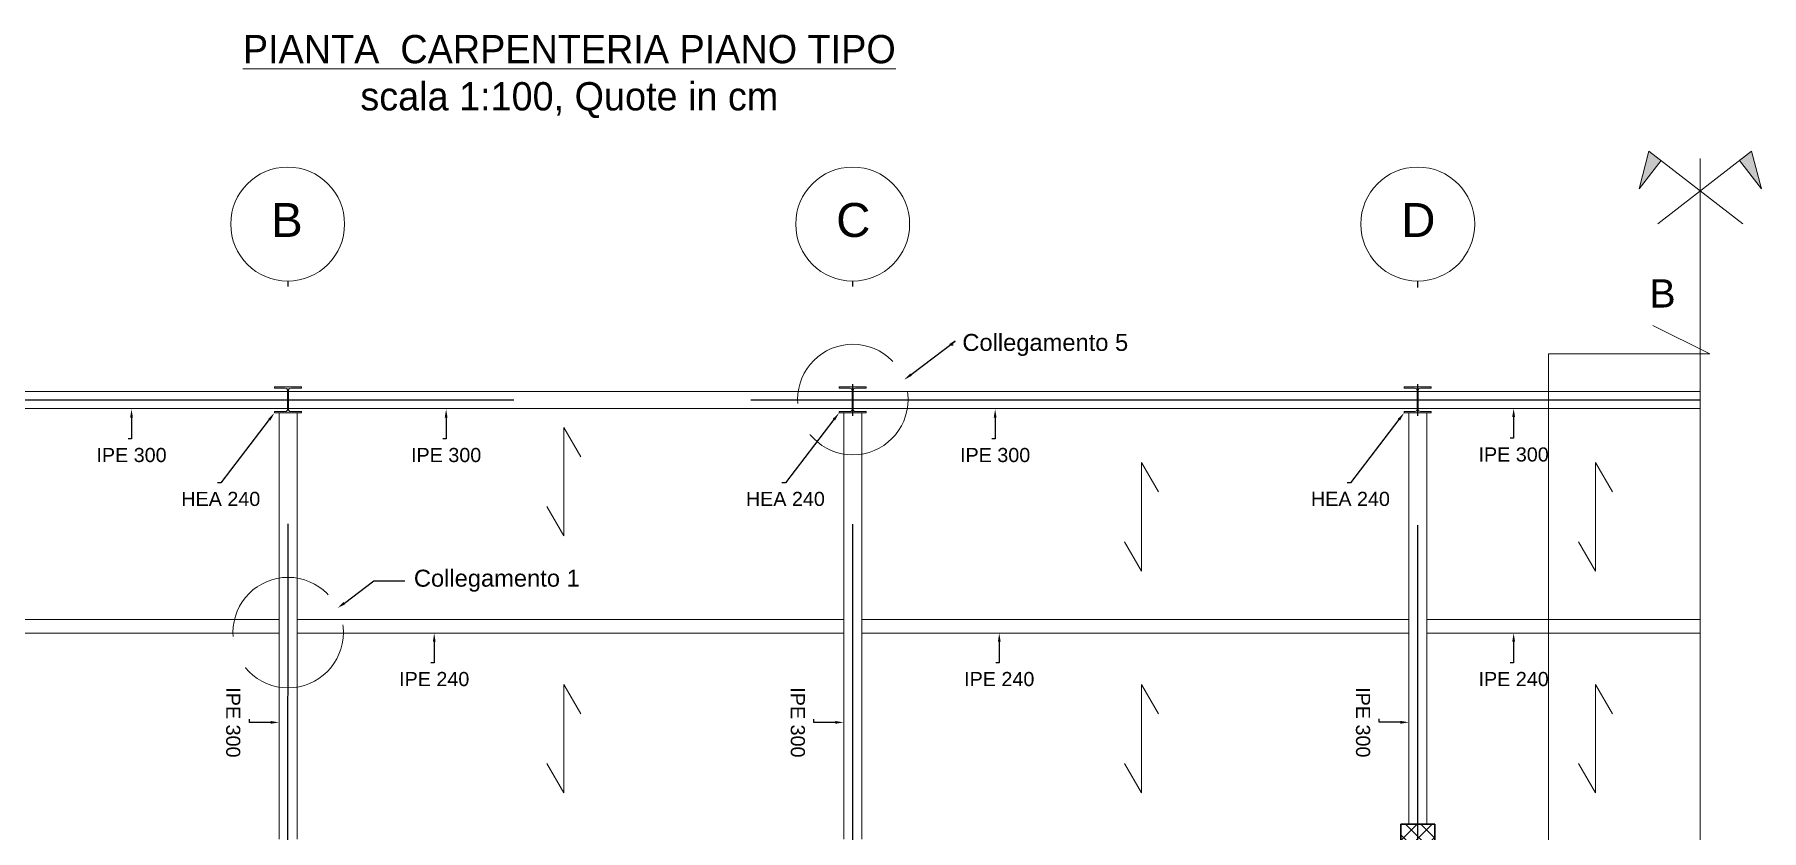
# Model space of a CAD drawing. Header units: millimetres. Extents: x 1415 to 3549, y 2194 to 4677.
# Drawn here: x 1856.75 to 1872.03, y 2317.39 to 2324.43 of the extents above; entities that cross this region are included whole.
import ezdxf
from ezdxf import colors
from ezdxf.entities.mleader import LeaderData, LeaderLine
from ezdxf.math import Vec2, Vec3

# ---------------------------------------------------------------- set-up
doc = ezdxf.new("R2010")
doc.units = ezdxf.units.MM
doc.linetypes.add('ACAD_ISO02W100', pattern=[15, 12, -3])
doc.linetypes.add('DASHDOT', pattern=[1, 0.5, -0.25, 0, -0.25])
doc.layers.add('02P', color=7, linetype='DASHDOT')
doc.layers.add('linea tratteggiata', color=221, linetype='ACAD_ISO02W100')
for name, color, linetype, lineweight in [('bulloni', 170, 'Continuous', 15), ('Layer3', 7, 'Continuous', 15), ('Layer4', 7, 'Continuous', 15), ('quote', 252, 'Continuous', 5), ('Setti', 5, 'Continuous', 30), ('sezione', 18, 'ACAD_ISO02W100', 20), ('staffe', 10, 'Continuous', 9)]:
    doc.layers.add(name, color=color, linetype=linetype, lineweight=lineweight)
doc.styles.get("Standard").update_dxf_attribs({"font": 'arial.ttf'})

msp = doc.modelspace()

# ---------------------------------------------------------------- hatches: boundary and pattern name
at = {"layer": 'Layer4', "transparency": 33554687}
h = msp.add_hatch(color=0, dxfattribs=at)
h.dxf.hatch_style = 1
h.paths.add_polyline_path([(1871.9473, 2323.3951), (1871.8396, 2323.3115), (1872.034, 2323.0607)])
h.paths.add_polyline_path([(1871.1456, 2323.3115), (1871.0379, 2323.3951), (1870.9511, 2323.0607)])
at = {"layer": 'Layer4'}
h = msp.add_hatch(color=0, dxfattribs=at)
h.dxf.hatch_style = 1
h.paths.add_polyline_path([(1859.116, 2321.0802), (1859.116, 2321.0922), (1859.0207, 2321.0922, -0.4142136), (1858.9997, 2321.1132), (1858.9997, 2321.1952), (1858.996, 2321.1952), (1858.996, 2321.0802)])
h.paths.add_polyline_path([(1858.996, 2321.0802), (1858.996, 2321.1952), (1858.9922, 2321.1952), (1858.9922, 2321.1132, -0.4142136), (1858.9712, 2321.0922), (1858.876, 2321.0922), (1858.876, 2321.0802)])
h.paths.add_polyline_path([(1859.0207, 2321.2982), (1859.116, 2321.2982), (1859.116, 2321.3102), (1858.996, 2321.3102), (1858.996, 2321.1952), (1858.9997, 2321.1952), (1858.9997, 2321.2772, -0.4142136)])
h.paths.add_polyline_path([(1858.9922, 2321.2772), (1858.9922, 2321.1952), (1858.996, 2321.1952), (1858.996, 2321.3102), (1858.876, 2321.3102), (1858.876, 2321.2982), (1858.9712, 2321.2982, -0.4142136)])
h = msp.add_hatch(color=0, dxfattribs=at)
h.dxf.hatch_style = 1
h.paths.add_polyline_path([(1864.112, 2321.0802), (1864.112, 2321.0922), (1864.0168, 2321.0922, -0.4142136), (1863.9958, 2321.1132), (1863.9958, 2321.1952), (1863.992, 2321.1952), (1863.992, 2321.0802)])
h.paths.add_polyline_path([(1863.992, 2321.0802), (1863.992, 2321.1952), (1863.9883, 2321.1952), (1863.9883, 2321.1132, -0.4142136), (1863.9673, 2321.0922), (1863.872, 2321.0922), (1863.872, 2321.0802)])
h.paths.add_polyline_path([(1864.0168, 2321.2982), (1864.112, 2321.2982), (1864.112, 2321.3102), (1863.992, 2321.3102), (1863.992, 2321.1952), (1863.9958, 2321.1952), (1863.9958, 2321.2772, -0.4142136)])
h.paths.add_polyline_path([(1863.9883, 2321.2772), (1863.9883, 2321.1952), (1863.992, 2321.1952), (1863.992, 2321.3102), (1863.872, 2321.3102), (1863.872, 2321.2982), (1863.9673, 2321.2982, -0.4142136)])
h = msp.add_hatch(color=0, dxfattribs=at)
h.dxf.hatch_style = 1
h.paths.add_polyline_path([(1869.112, 2321.0805), (1869.112, 2321.0925), (1869.0168, 2321.0925, -0.4142136), (1868.9958, 2321.1135), (1868.9958, 2321.1955), (1868.992, 2321.1955), (1868.992, 2321.0805)])
h.paths.add_polyline_path([(1868.992, 2321.0805), (1868.992, 2321.1955), (1868.9883, 2321.1955), (1868.9883, 2321.1135, -0.4142136), (1868.9673, 2321.0925), (1868.872, 2321.0925), (1868.872, 2321.0805)])
h.paths.add_polyline_path([(1869.0168, 2321.2985), (1869.112, 2321.2985), (1869.112, 2321.3105), (1868.992, 2321.3105), (1868.992, 2321.1955), (1868.9958, 2321.1955), (1868.9958, 2321.2775, -0.4142136)])
h.paths.add_polyline_path([(1868.9883, 2321.2775), (1868.9883, 2321.1955), (1868.992, 2321.1955), (1868.992, 2321.3105), (1868.872, 2321.3105), (1868.872, 2321.2985), (1868.9673, 2321.2985, -0.4142136)])
at = {"layer": 'staffe', "lineweight": 5}
h = msp.add_hatch(dxfattribs=at)
h.set_pattern_fill('ANSI37', color=0, scale=0.03)
h.set_pattern_definition([(45, (1842.39877, 2311.33062), (-0.06735192, 0.06735192), []), (135, (1842.39877, 2311.33062), (-0.06735192, -0.06735192), [])])
h.paths.add_polyline_path([(1853.8426, 2321.3436), (1853.8426, 2321.0436), (1856.3426, 2321.0436), (1856.3426, 2321.3436)])
h.paths.add_polyline_path([(1853.8426, 2312.9436), (1854.1426, 2312.9436), (1854.1426, 2317.4436), (1853.8426, 2317.4436)])
h.paths.add_polyline_path([(1869.1426, 2317.4436), (1868.8426, 2317.4436), (1868.8426, 2312.9436), (1869.1426, 2312.9436)])
h.paths.add_polyline_path([(1855.8426, 2309.0437), (1855.8426, 2309.3437), (1853.8426, 2309.3436), (1853.8426, 2309.0436)])
h.paths.add_polyline_path([(1865.8426, 2301.0436), (1865.8426, 2301.3436), (1863.8426, 2301.3436), (1863.8426, 2301.0436)])

# ---------------------------------------------------------------- linework, layer by layer
at = {"layer": '02P'}
for p, q in [((1863.9926, 2321.0536), (1863.9926, 2321.3336)), ((1868.9926, 2321.0536), (1868.9926, 2321.3336))]:
    msp.add_line(p, q, dxfattribs=at)
at = {"layer": 'bulloni'}
for points in [[(1854.0726, 2319.2529), (1858.9167, 2319.2529)], [(1859.0765, 2319.2529), (1863.9126, 2319.2529), (1863.9126, 2319.2529)], [(1864.0724, 2319.2529), (1868.9126, 2319.2529), (1868.9126, 2319.2529)], [(1869.0692, 2319.2529), (1870.0904, 2319.2529), (1871.4926, 2319.2529)], [(1854.0726, 2319.1329), (1858.9167, 2319.1329)], [(1859.0766, 2319.1329), (1863.9126, 2319.1329), (1863.9126, 2319.1329)], [(1864.0724, 2319.1329), (1868.9126, 2319.1329), (1868.9126, 2319.1329)], [(1869.0692, 2319.1329), (1870.0904, 2319.1329), (1871.4926, 2319.1329)]]:
    msp.add_lwpolyline(points, dxfattribs=at)
at = {"layer": 'Layer3'}
for centre in [(1858.9926, 2322.7496), (1863.9926, 2322.7496), (1868.9926, 2322.7496)]:
    msp.add_circle(centre, 0.5039, dxfattribs=at)
at = {"layer": 'Layer4'}
for points in [[(1871.8683, 2322.7512), (1871.0379, 2323.3951), (1870.9511, 2323.0607), (1871.1456, 2323.3115)], [(1871.1169, 2322.7512), (1871.9473, 2323.3951), (1872.034, 2323.0607), (1871.8396, 2323.3115)], [(1871.4926, 2301.1228), (1871.4926, 2323.3302)], [(1856.3426, 2321.2686), (1871.4926, 2321.2686)], [(1856.3426, 2321.1186), (1871.4926, 2321.1186)], [(1858.9167, 2317.3108), (1858.9167, 2321.0802)], [(1859.0763, 2317.3108), (1859.0763, 2321.0802)], [(1863.9128, 2317.3108), (1863.9128, 2321.0802)], [(1864.0724, 2317.3108), (1864.0724, 2321.0802)], [(1868.9128, 2317.4436), (1868.9128, 2321.0805)], [(1869.0724, 2317.4436), (1869.0724, 2321.0805)]]:
    msp.add_lwpolyline(points, dxfattribs=at)
for points in [[(1859.116, 2321.0802), (1858.876, 2321.0802), (1858.876, 2321.0922), (1858.9712, 2321.0922, 0.4142136), (1858.9922, 2321.1132), (1858.9922, 2321.2772, 0.4142136), (1858.9712, 2321.2982), (1858.876, 2321.2982), (1858.876, 2321.3102), (1859.116, 2321.3102), (1859.116, 2321.2982), (1859.0207, 2321.2982, 0.4142136), (1858.9997, 2321.2772), (1858.9997, 2321.1132, 0.4142136), (1859.0207, 2321.0922), (1859.116, 2321.0922)], [(1864.112, 2321.0802), (1863.872, 2321.0802), (1863.872, 2321.0922), (1863.9673, 2321.0922, 0.4142136), (1863.9883, 2321.1132), (1863.9883, 2321.2772, 0.4142136), (1863.9673, 2321.2982), (1863.872, 2321.2982), (1863.872, 2321.3102), (1864.112, 2321.3102), (1864.112, 2321.2982), (1864.0168, 2321.2982, 0.4142136), (1863.9958, 2321.2772), (1863.9958, 2321.1132, 0.4142136), (1864.0168, 2321.0922), (1864.112, 2321.0922)], [(1869.112, 2321.0805), (1868.872, 2321.0805), (1868.872, 2321.0925), (1868.9673, 2321.0925, 0.4142136), (1868.9883, 2321.1135), (1868.9883, 2321.2775, 0.4142136), (1868.9673, 2321.2985), (1868.872, 2321.2985), (1868.872, 2321.3105), (1869.112, 2321.3105), (1869.112, 2321.2985), (1869.0168, 2321.2985, 0.4142136), (1868.9958, 2321.2775), (1868.9958, 2321.1135, 0.4142136), (1869.0168, 2321.0925), (1869.112, 2321.0925)]]:
    msp.add_lwpolyline(points, format="xyb", close=True, dxfattribs=at)
at = {"layer": 'Layer4', "color": 9, "true_color": 0xc7c8ca}
for points in [[(1861.2861, 2320.2535), (1861.4361, 2319.9937), (1861.4361, 2320.437), (1861.4361, 2320.9526), (1861.5861, 2320.6928)], [(1866.3974, 2319.9417), (1866.5474, 2319.6819), (1866.5474, 2320.1251), (1866.5474, 2320.6408), (1866.6974, 2320.381)], [(1870.4161, 2319.9417), (1870.5661, 2319.6819), (1870.5661, 2320.1251), (1870.5661, 2320.6408), (1870.7161, 2320.381)], [(1861.2861, 2317.9811), (1861.4361, 2317.7213), (1861.4361, 2318.1645), (1861.4361, 2318.6802), (1861.5861, 2318.4204)], [(1866.3974, 2317.9811), (1866.5474, 2317.7213), (1866.5474, 2318.1645), (1866.5474, 2318.6802), (1866.6974, 2318.4204)], [(1870.4161, 2317.9811), (1870.5661, 2317.7213), (1870.5661, 2318.1645), (1870.5661, 2318.6802), (1870.7161, 2318.4204)]]:
    msp.add_lwpolyline(points, dxfattribs=at)
at = {"layer": 'linea tratteggiata', "ltscale": 0.7}
for points in [[(1858.9932, 2301.1991), (1858.9961, 2322.2457)], [(1863.9926, 2301.1969), (1863.9926, 2322.2457)], [(1868.9926, 2301.1886), (1868.9926, 2322.2457)], [(1871.4926, 2321.1936), (1852.9398, 2321.1936)]]:
    msp.add_lwpolyline(points, dxfattribs=at)
at = {"layer": 'Setti'}
msp.add_lwpolyline([(1868.8426, 2317.4436), (1868.8426, 2312.9436), (1869.1426, 2312.9436), (1869.1426, 2317.4436), (1868.8426, 2317.4436)], dxfattribs=at)
at = {"layer": 'sezione', "ltscale": 0.8}
msp.add_lwpolyline([(1871.0733, 2300.1441), (1871.5764, 2300.3954), (1870.1503, 2300.3954), (1870.1503, 2321.603), (1871.5764, 2321.603), (1871.0733, 2321.8542)], dxfattribs=at)
at = {"layer": 'sezione', "ltscale": 0.1}
for centre in [(1863.9935, 2321.1982), (1858.9966, 2319.1376)]:
    msp.add_circle(centre, 0.4887, dxfattribs=at)

# ---------------------------------------------------------------- texts
at = {"layer": 'Layer3', "attachment_point": 1}
for s, width, insert, char_height in [('\\pxqc;{\\fBahnschrift Light|b0|i0|c0|p34;\\LPIANTA  CARPENTERIA PIANO TIPO   \\P\\lscala 1:100, Quote in cm}', 11.531255, (1855.7194, 2324.4216), 0.25), ('B', 0.046636, (1858.8465, 2322.9359), 0.3), ('C', 0.3, (1863.8465, 2322.9359), 0.3), ('D', 0.3, (1868.8465, 2322.9359), 0.3)]:
    msp.add_mtext_dynamic_manual_height_columns(s, width=width, gutter_width=12.5, heights=[0], dxfattribs=dict(at, insert=insert, char_height=char_height))
at = {"layer": 'sezione', "insert": (1871.0415, 2322.2619), "char_height": 0.25, "attachment_point": 1}
msp.add_mtext_dynamic_manual_height_columns('B', width=40.648423, gutter_width=12.5, heights=[0], dxfattribs=at)

# ---------------------------------------------------------------- leaders
at = {"layer": 'Layer4', "color": 1}
ml = msp.add_multileader_mtext('Standard', dxfattribs=at)
ml.set_content('Collegamento 5', color=1)
ml.set_leader_properties()
ml.build(insert=Vec2(0, 0))
ml.multileader.update_dxf_attribs({"has_text_frame": 1, "dogleg_length": 0.03, "arrow_head_size": 0.075})
ctx = ml.context
ctx.base_point, ctx.char_height, ctx.arrow_head_size, ctx.landing_gap_size, ctx.plane_origin = Vec3(1864.8828, 2321.6814), 0.15, 0.075, 0.08, Vec3(1864.4495, 2321.3739)
notes = []
notes.append((ctx, [(0, (1, 1, 0), (1864.8528, 2321.6814), (1, 0), 0.03, [(0, [(1864.4495, 2321.3739), (1864.898, 2321.7138)], 0, [])])]))
ctx.mtext.insert, ctx.mtext.flow_direction = Vec3(1864.9628, 2321.7785), 5
ml = msp.add_multileader_mtext('Standard', dxfattribs=at)
ml.set_content('Collegamento 1', color=1)
ml.set_leader_properties()
ml.build(insert=Vec2(0, 0))
ml.multileader.update_dxf_attribs({"has_text_frame": 1, "dogleg_length": 0.03, "arrow_head_size": 0.075})
ctx = ml.context
ctx.base_point, ctx.char_height, ctx.arrow_head_size, ctx.landing_gap_size, ctx.plane_origin = Vec3(1860.0296, 2319.5967), 0.15, 0.075, 0.08, Vec3(1859.4348, 2319.3539)
notes.append((ctx, [(0, (1, 1, 0), (1859.9996, 2319.5967), (1, 0), 0.03, [(0, [(1859.4348, 2319.3539), (1859.7553, 2319.5967)], 0, [])])]))
ctx.mtext.insert, ctx.mtext.flow_direction = Vec3(1860.1096, 2319.6938), 5
at = {"layer": 'quote'}
ml = msp.add_multileader_mtext('Standard', dxfattribs=at)
ml.set_content('IPE 300', color=256)
ml.set_leader_properties()
ml.build(insert=Vec2(0, 0))
ml.multileader.update_dxf_attribs({"text_attachment_direction": 1, "dogleg_length": 0.03, "arrow_head_size": 0.075})
ctx = ml.context
ctx.base_point, ctx.char_height, ctx.arrow_head_size, ctx.landing_gap_size, ctx.plane_origin = Vec3(1857.6109, 2320.5626), 0.125, 0.075, 0.08, Vec3(1857.6109, 2321.1136)
ctx.text_align_type = 1
notes.append((ctx, [(0, (1, 1, 0), (1857.6109, 2320.8504), (-1, 0), 0.03, [(0, [(1857.6109, 2321.1136)], 0, [])])]))
ctx.mtext.insert, ctx.mtext.alignment, ctx.mtext.flow_direction = Vec3(1857.6109, 2320.7704), 2, 5
ml = msp.add_multileader_mtext('Standard', dxfattribs=at)
ml.set_content('HEA 240 ', color=256)
ml.set_leader_properties()
ml.build(insert=Vec2(0, 0))
ml.multileader.update_dxf_attribs({"text_attachment_direction": 1, "dogleg_length": 0.03, "arrow_head_size": 0.075})
ctx = ml.context
ctx.base_point, ctx.char_height, ctx.arrow_head_size, ctx.landing_gap_size, ctx.plane_origin = Vec3(1858.4008, 2320.1747), 0.125, 0.075, 0.08, Vec3(1858.876, 2321.0802)
ctx.text_align_type = 1
notes.append((ctx, [(0, (1, 1, 0), (1858.4008, 2320.4623), (-1, 0), 0.03, [(0, [(1858.876, 2321.0802)], 0, [])])]))
ctx.mtext.insert, ctx.mtext.alignment, ctx.mtext.flow_direction = Vec3(1858.4008, 2320.3823), 2, 5
ml = msp.add_multileader_mtext('Standard', dxfattribs=at)
ml.set_content('IPE 300', color=256)
ml.set_leader_properties()
ml.build(insert=Vec2(0, 0))
ml.multileader.update_dxf_attribs({"text_attachment_direction": 1, "dogleg_length": 0.03, "arrow_head_size": 0.075})
ctx = ml.context
ctx.base_point, ctx.char_height, ctx.arrow_head_size, ctx.landing_gap_size, ctx.plane_origin = Vec3(1860.3951, 2320.5626), 0.125, 0.075, 0.08, Vec3(1860.3951, 2321.1136)
ctx.text_align_type = 1
notes.append((ctx, [(0, (1, 1, 0), (1860.3951, 2320.8504), (-1, 0), 0.03, [(0, [(1860.3951, 2321.1136)], 0, [])])]))
ctx.mtext.insert, ctx.mtext.alignment, ctx.mtext.flow_direction = Vec3(1860.3951, 2320.7704), 2, 5
ml = msp.add_multileader_mtext('Standard', dxfattribs=at)
ml.set_content('HEA 240 ', color=256)
ml.set_leader_properties()
ml.build(insert=Vec2(0, 0))
ml.multileader.update_dxf_attribs({"text_attachment_direction": 1, "dogleg_length": 0.03, "arrow_head_size": 0.075})
ctx = ml.context
ctx.base_point, ctx.char_height, ctx.arrow_head_size, ctx.landing_gap_size, ctx.plane_origin = Vec3(1863.3969, 2320.1747), 0.125, 0.075, 0.08, Vec3(1863.872, 2321.0802)
ctx.text_align_type = 1
notes.append((ctx, [(0, (1, 1, 0), (1863.3969, 2320.4623), (-1, 0), 0.03, [(0, [(1863.872, 2321.0802)], 0, [])])]))
ctx.mtext.insert, ctx.mtext.alignment, ctx.mtext.flow_direction = Vec3(1863.3969, 2320.3823), 2, 5
ml = msp.add_multileader_mtext('Standard', dxfattribs=at)
ml.set_content('IPE 300', color=256)
ml.set_leader_properties()
ml.build(insert=Vec2(0, 0))
ml.multileader.update_dxf_attribs({"text_attachment_direction": 1, "dogleg_length": 0.03, "arrow_head_size": 0.075})
ctx = ml.context
ctx.base_point, ctx.char_height, ctx.arrow_head_size, ctx.landing_gap_size, ctx.plane_origin = Vec3(1865.2529, 2320.5626), 0.125, 0.075, 0.08, Vec3(1865.2529, 2321.1136)
ctx.text_align_type = 1
notes.append((ctx, [(0, (1, 1, 0), (1865.2529, 2320.8504), (-1, 0), 0.03, [(0, [(1865.2529, 2321.1136)], 0, [])])]))
ctx.mtext.insert, ctx.mtext.alignment, ctx.mtext.flow_direction = Vec3(1865.2529, 2320.7704), 2, 5
ml = msp.add_multileader_mtext('Standard', dxfattribs=at)
ml.set_content('HEA 240 ', color=256)
ml.set_leader_properties()
ml.build(insert=Vec2(0, 0))
ml.multileader.update_dxf_attribs({"text_attachment_direction": 1, "dogleg_length": 0.03, "arrow_head_size": 0.075})
ctx = ml.context
ctx.base_point, ctx.char_height, ctx.arrow_head_size, ctx.landing_gap_size, ctx.plane_origin = Vec3(1868.3969, 2320.1747), 0.125, 0.075, 0.08, Vec3(1868.872, 2321.0803)
ctx.text_align_type = 1
notes.append((ctx, [(0, (1, 1, 0), (1868.3969, 2320.4624), (-1, 0), 0.03, [(0, [(1868.872, 2321.0803)], 0, [])])]))
ctx.mtext.insert, ctx.mtext.alignment, ctx.mtext.flow_direction = Vec3(1868.3969, 2320.3824), 2, 5
ml = msp.add_multileader_mtext('Standard', dxfattribs=at)
ml.set_content('IPE 300', color=256)
ml.set_leader_properties()
ml.build(insert=Vec2(0, 0))
ml.multileader.update_dxf_attribs({"text_attachment_direction": 1, "dogleg_length": 0.03, "arrow_head_size": 0.075})
ctx = ml.context
ctx.base_point, ctx.char_height, ctx.arrow_head_size, ctx.landing_gap_size, ctx.plane_origin = Vec3(1869.8411, 2320.5676), 0.125, 0.075, 0.08, Vec3(1869.8411, 2321.1186)
ctx.text_align_type = 1
notes.append((ctx, [(0, (1, 1, 0), (1869.8411, 2320.8554), (-1, 0), 0.03, [(0, [(1869.8411, 2321.1186)], 0, [])])]))
ctx.mtext.insert, ctx.mtext.alignment, ctx.mtext.flow_direction = Vec3(1869.8411, 2320.7754), 2, 5
ml = msp.add_multileader_mtext('Standard', dxfattribs=at)
ml.set_content('IPE 240', color=256)
ml.set_leader_properties()
ml.build(insert=Vec2(0, 0))
ml.multileader.update_dxf_attribs({"text_attachment_direction": 1, "dogleg_length": 0.03, "arrow_head_size": 0.075})
ctx = ml.context
ctx.base_point, ctx.char_height, ctx.arrow_head_size, ctx.landing_gap_size, ctx.plane_origin = Vec3(1860.2895, 2318.5821), 0.125, 0.075, 0.08, Vec3(1860.2895, 2319.1329)
ctx.text_align_type = 1
notes.append((ctx, [(0, (1, 1, 0), (1860.2895, 2318.8697), (-1, 0), 0.03, [(0, [(1860.2895, 2319.1329)], 0, [])])]))
ctx.mtext.insert, ctx.mtext.alignment, ctx.mtext.flow_direction = Vec3(1860.2895, 2318.7897), 2, 5
ml = msp.add_multileader_mtext('Standard', dxfattribs=at)
ml.set_content('IPE 240', color=256)
ml.set_leader_properties()
ml.build(insert=Vec2(0, 0))
ml.multileader.update_dxf_attribs({"text_attachment_direction": 1, "dogleg_length": 0.03, "arrow_head_size": 0.075})
ctx = ml.context
ctx.base_point, ctx.char_height, ctx.arrow_head_size, ctx.landing_gap_size, ctx.plane_origin = Vec3(1865.2895, 2318.5821), 0.125, 0.075, 0.08, Vec3(1865.2895, 2319.1329)
ctx.text_align_type = 1
notes.append((ctx, [(0, (1, 1, 0), (1865.2895, 2318.8697), (-1, 0), 0.03, [(0, [(1865.2895, 2319.1329)], 0, [])])]))
ctx.mtext.insert, ctx.mtext.alignment, ctx.mtext.flow_direction = Vec3(1865.2895, 2318.7897), 2, 5
ml = msp.add_multileader_mtext('Standard', dxfattribs=at)
ml.set_content('IPE 240', color=256)
ml.set_leader_properties()
ml.build(insert=Vec2(0, 0))
ml.multileader.update_dxf_attribs({"text_attachment_direction": 1, "dogleg_length": 0.03, "arrow_head_size": 0.075})
ctx = ml.context
ctx.base_point, ctx.char_height, ctx.arrow_head_size, ctx.landing_gap_size, ctx.plane_origin = Vec3(1869.8411, 2318.5821), 0.125, 0.075, 0.08, Vec3(1869.8411, 2319.1329)
ctx.text_align_type = 1
notes.append((ctx, [(0, (1, 1, 0), (1869.8411, 2318.8697), (-1, 0), 0.03, [(0, [(1869.8411, 2319.1329)], 0, [])])]))
ctx.mtext.insert, ctx.mtext.alignment, ctx.mtext.flow_direction = Vec3(1869.8411, 2318.7897), 2, 5
ml = msp.add_multileader_mtext('Standard', dxfattribs=at)
ml.set_content('IPE 300', color=256)
ml.set_leader_properties()
ml.build(insert=Vec2(0, 0))
ml.multileader.update_dxf_attribs({"text_attachment_direction": 1, "dogleg_length": 0.03, "arrow_head_size": 0.075})
ctx = ml.context
ctx.base_point, ctx.char_height, ctx.arrow_head_size, ctx.landing_gap_size, ctx.plane_origin, ctx.plane_x_axis, ctx.plane_y_axis = Vec3(1858.3658, 2318.3438), 0.125, 0.075, 0.08, Vec3(1858.9167, 2318.3438), Vec3(0, -1), Vec3(1, 0)
ctx.text_align_type = 1
notes.append((ctx, [(0, (1, 1, 0), (1858.6535, 2318.3438), (0, 1), 0.03, [(0, [(1858.9167, 2318.3438)], 0, [])])]))
ctx.mtext.insert, ctx.mtext.text_direction, ctx.mtext.rotation, ctx.mtext.alignment, ctx.mtext.flow_direction = Vec3(1858.5735, 2318.3438), Vec3(0, -1), 4.712389, 2, 5
ml = msp.add_multileader_mtext('Standard', dxfattribs=at)
ml.set_content('IPE 300', color=256)
ml.set_leader_properties()
ml.build(insert=Vec2(0, 0))
ml.multileader.update_dxf_attribs({"text_attachment_direction": 1, "dogleg_length": 0.03, "arrow_head_size": 0.075})
ctx = ml.context
ctx.base_point, ctx.char_height, ctx.arrow_head_size, ctx.landing_gap_size, ctx.plane_origin, ctx.plane_x_axis, ctx.plane_y_axis = Vec3(1863.3618, 2318.3438), 0.125, 0.075, 0.08, Vec3(1863.9128, 2318.3438), Vec3(0, -1), Vec3(1, 0)
ctx.text_align_type = 1
notes.append((ctx, [(0, (1, 1, 0), (1863.6496, 2318.3438), (0, 1), 0.03, [(0, [(1863.9128, 2318.3438)], 0, [])])]))
ctx.mtext.insert, ctx.mtext.text_direction, ctx.mtext.rotation, ctx.mtext.alignment, ctx.mtext.flow_direction = Vec3(1863.5696, 2318.3438), Vec3(0, -1), 4.712389, 2, 5
ml = msp.add_multileader_mtext('Standard', dxfattribs=at)
ml.set_content('IPE 300', color=256)
ml.set_leader_properties()
ml.build(insert=Vec2(0, 0))
ml.multileader.update_dxf_attribs({"text_attachment_direction": 1, "dogleg_length": 0.03, "arrow_head_size": 0.075})
ctx = ml.context
ctx.base_point, ctx.char_height, ctx.arrow_head_size, ctx.landing_gap_size, ctx.plane_origin, ctx.plane_x_axis, ctx.plane_y_axis = Vec3(1868.3632, 2318.3445), 0.125, 0.075, 0.08, Vec3(1868.9142, 2318.3445), Vec3(0, -1), Vec3(1, 0)
ctx.text_align_type = 1
notes.append((ctx, [(0, (1, 1, 0), (1868.651, 2318.3445), (0, 1), 0.03, [(0, [(1868.9142, 2318.3445)], 0, [])])]))
ctx.mtext.insert, ctx.mtext.text_direction, ctx.mtext.rotation, ctx.mtext.alignment, ctx.mtext.flow_direction = Vec3(1868.571, 2318.3445), Vec3(0, -1), 4.712389, 2, 5
for ctx, leaders in notes:
    for number, flags, end, landing, length, lines in leaders:
        leader = LeaderData()
        leader.index, (leader.has_last_leader_line, leader.has_dogleg_vector, leader.attachment_direction) = number, flags
        leader.last_leader_point, leader.dogleg_vector, leader.dogleg_length = Vec3(end), Vec3(landing), length
        for number, points, colour, breaks in lines:
            line = LeaderLine()
            line.index, line.vertices, line.color, line.breaks = number, Vec3.list(points), colors.encode_raw_color(colour), breaks
            leader.lines.append(line)
        ctx.leaders.append(leader)

doc.saveas('drawing.dxf')
